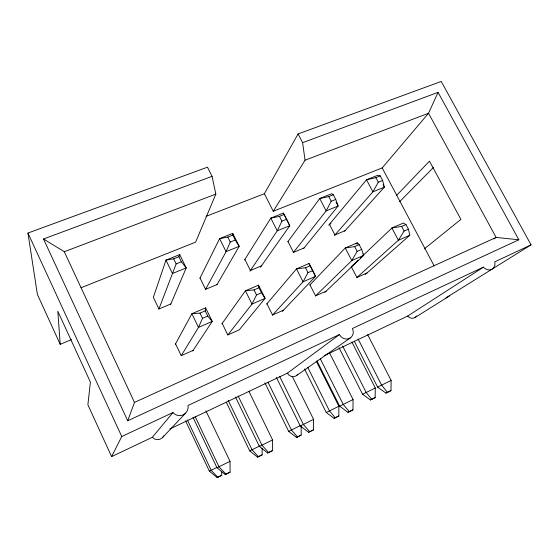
<?xml version="1.0" encoding="UTF-8"?>
<svg xmlns="http://www.w3.org/2000/svg" width="559" height="559" viewBox="0 0 559 559"><rect width="100%" height="100%" fill="white"/><g stroke="black" fill="none" stroke-linecap="round" stroke-linejoin="round"><path stroke-width="0.84" d="M264.861 382.803L288.661 431.359L296.452 437.39L297.542 436.928L301.168 435.091L301.175 426M276.391 377.472L300.267 425.944L308.54 432.282L313.55 429.843L313.578 419.369L292.301 376.431M304.557 368.954L326.253 412.493L334.058 418.349L338.81 416.029L338.873 406.26L316.268 361.142M316.995 360.974L339.648 406.176L347.929 412.311L352.981 409.852L353.064 399.552L329.531 352.869M338.964 347.621L362.574 394.27L370.386 399.951L375.173 397.617L375.278 387.988L351.925 342.108M354.252 341.242L377.618 387.114L385.913 393.068L387.464 392.376L390.993 390.587L391.125 380.441L367.668 334.659M192.75 350.975L212.217 321.418L207.731 316.045L205.216 310.874L205.614 307.841L191.884 313.732L175.351 344.232M43.504 238.979L127.718 420.766L134.481 402.396L64.285 251.725L43.504 238.979L212.05 176.344L207.487 167.183L27.95 233.047L37.39 294.439L60.211 344.316L71.475 339.606M158.882 309.057L176.148 263.911L173.681 258.824L165.974 260.117L153.355 297.304L158.91 308.98L170.851 303.956M173.681 258.824L178.908 256.728L179.732 254.604L186.21 267.929L170.516 304.746M212.05 176.344L215.844 194.106L195.629 242.145L81.055 287.738M216.871 284.831L239.196 246.33L235.248 240.035L230.266 242.047L226.074 251.676L205.37 289.737M207.731 316.045L202.512 318.302L198.494 327.399L181.27 355.601M127.718 420.766L518.85 239.783L438.06 92.347L428.543 113.246L382.195 167.903L273.253 211.253L264.372 193.721L298.087 133.95L441.226 81.439L531.05 244.856L445.816 297.947M260.445 267.251L289.772 225.717L286.648 219.268L281.89 221.189L277.25 230.818L249.943 271.185M227.82 334.939L239.266 329.845L265.085 298.366L261.486 292.776L256.518 294.928L251.997 304.075L227.799 334.967L222.182 323.382M199.884 278.277L219.624 238.63L232.747 233.369L239.196 246.33L226.074 251.676L219.624 238.63L227.813 237.1L232.796 235.101L232.747 233.369M60.211 344.316L57.808 311.265L90.39 382.118L87.882 404.779L111.604 456.626L121.743 436.516L172.955 412.535A8.616 8.574 21.9 0 0 188.006 405.492L339.467 334.568A7.742 7.12 52.3 0 0 349.438 338.426A7.742 7.12 52.3 0 0 352.415 328.503L483.437 267.153A7.484 6.387 52.4 0 0 491.71 269.396A7.484 6.387 52.4 0 0 494.701 261.878L531.05 244.856M303.67 248.434L338.111 206.012L335.728 199.43L331.187 201.268L326.135 210.897L293.265 252.661M282.351 311.398L315.528 276.37L312.747 270.598L308.002 272.645L303.034 281.82L272.443 315.15M328.706 225.235L366.529 179.774L378.003 175.177L380.239 175.917L382.649 180.473L378.303 182.234L372.888 191.842L334.415 235.535M309.728 285.104L345.273 247.965L357.222 242.844L359.199 244.66L361.673 249.419L357.145 251.382L351.779 260.564L315.507 295.928M273.253 211.253L305.046 160.195L428.543 113.246L496.113 237.421L518.85 239.783M360.562 257.888L391.908 227.974L403.339 223.076L405.974 224.55L408.433 229.183L404.101 231.063L398.371 240.251L356.915 277.46L351.311 266.72M244.5 259.998L270.822 218.115L283.357 213.091L286.648 219.268M221.853 323.85L245.422 290.778L258.517 285.167L265.085 298.366L251.997 304.075L245.422 290.778L254.017 289.89L258.985 287.752L258.517 285.167M287.836 241.726L319.741 198.515L331.725 193.714L333.304 194.756L335.728 199.43M111.604 456.626L152.348 437.278L172.955 412.535M266.657 304.082L296.494 268.879L308.994 263.52L312.747 270.598M344.658 231.181L384.347 187.167L382.649 180.473M162.389 437.732L185.553 413.192M396.478 195.531L429.48 161.16L460.902 219.394L424.365 248.86M355.999 244.094L357.222 242.844L357.984 244.318M399.594 201.736L433.658 167.246M351.157 266.867L358.053 260.284M324.898 292.343L363.713 255.365L361.673 249.419M365.355 274.455L409.789 235.276L408.433 229.183M169.915 428.942L287.459 373.132L339.467 334.568M296.563 375.564L350.654 337.685M493.981 238.91L496.113 237.421L134.481 402.396M324.143 355.713L407.672 316.059L483.437 267.153M415.002 317.554L449.702 295.788M185.56 420.843L209.366 471.139L217.116 477.561L221.734 475.318L221.706 471.908M226.297 402.277L249.719 450.896L257.496 457.115L262.164 454.844L262.143 448.129M296.452 437.39L301.168 435.091M334.058 418.349L338.81 416.029M370.386 399.951L375.173 397.617M217.116 477.561L221.734 475.318M257.496 457.115L262.164 454.844M193.009 417.287L216.969 467.75L225.193 474.521L230.105 472.131L230.015 461.322L205.929 410.886M235.479 397.009L259.404 446.452L267.656 453L272.617 450.582L272.589 439.947L248.93 391.335M308.54 432.282L313.55 429.843M347.929 412.311L352.981 409.852M385.913 393.068L390.993 390.587M225.193 474.521L230.105 472.131M267.656 453L272.617 450.582M217.172 467.331L209.366 471.139M259.802 445.935L249.719 450.896M300.435 425.546L288.661 431.359M338.873 406.26L326.253 412.493M375.278 387.988L362.574 394.27M230.015 461.322L216.969 467.75M272.589 439.947L259.404 446.452M313.578 419.369L300.267 425.944M353.064 399.552L339.648 406.176M391.125 380.441L377.618 387.114M193.148 350.367L181.221 355.678L175.568 343.841M283.546 310.133L272.554 315.024L266.943 303.74M326.107 291.19L315.542 295.893L309.952 284.866M356.873 277.502L367.039 272.974M409.789 235.276L398.371 240.251L391.908 227.974L401.648 226.409L405.974 224.55M205.614 307.841L212.217 321.418L198.494 327.399L191.884 313.732L200.003 313.117L205.216 310.874M308.994 263.52L315.528 276.37L303.034 281.82L296.494 268.879L305.514 267.747L310.259 265.707M362.952 253.891L363.713 255.365L351.779 260.564L345.273 247.965L354.672 246.61L359.199 244.66M217.046 284.524L205.586 289.345L200.038 277.977M261.423 265.867L250.411 270.5L244.884 259.39M304.082 247.923L293.489 252.382L287.99 241.516M345.127 230.664L334.932 234.948L329.454 224.334L331.026 223.677M176.148 263.911L181.375 261.801L186.21 267.929L172.458 273.533L165.974 260.117L179.732 254.604M283.357 213.091L289.772 225.717L277.25 230.818L270.822 218.115L279.451 216.375L284.203 214.46M336.113 202.169L338.111 206.012L326.135 210.897L319.741 198.515L328.755 196.579L333.304 194.756M383.153 184.917L384.347 187.167L372.888 191.842L366.529 179.774L375.893 177.664L380.239 175.917M206.103 216.347L264.372 193.721M64.285 251.725L215.844 194.106M305.046 160.195L302.608 142.685L438.06 92.347M217.842 477.288L211.204 470.322L187.37 419.991M226.004 474.214L219.023 466.835L195.126 416.546M258.412 456.745L252.067 449.82L228.233 400.412M268.669 452.587L262.017 445.257L238.162 396.01M297.542 436.928L291.47 430.046L268.034 382.293M309.749 431.765L303.397 424.484L279.598 376.242M335.309 417.804L329.496 410.963L307.792 367.459M349.319 411.71L343.254 404.478L320.293 358.738M371.791 399.329L366.222 392.537L342.604 345.951M387.464 392.376L381.664 385.193L358.005 338.817M382.195 167.903L434.196 265.944M375.893 177.664L378.303 182.234M401.648 226.409L404.101 231.063M298.087 133.95L302.608 142.685M328.755 196.579L331.187 201.268M354.672 246.61L357.145 251.382M279.451 216.375L281.89 221.189M305.514 267.747L308.002 272.645M232.796 235.101L235.248 240.035M258.985 287.752L261.486 292.776M227.813 237.1L230.266 242.047M254.017 289.89L256.518 294.928M178.908 256.728L181.375 261.801M200.003 313.117L202.512 318.302M27.95 233.047L121.743 436.516M297.709 374.383A6.226 5.904 54.7 0 1 287.459 373.132M163.731 435.929A6.897 6.82 -39.7 0 1 152.348 437.278M416.588 315.968A6.1 5.443 53.6 0 1 407.672 316.059"/></g></svg>
